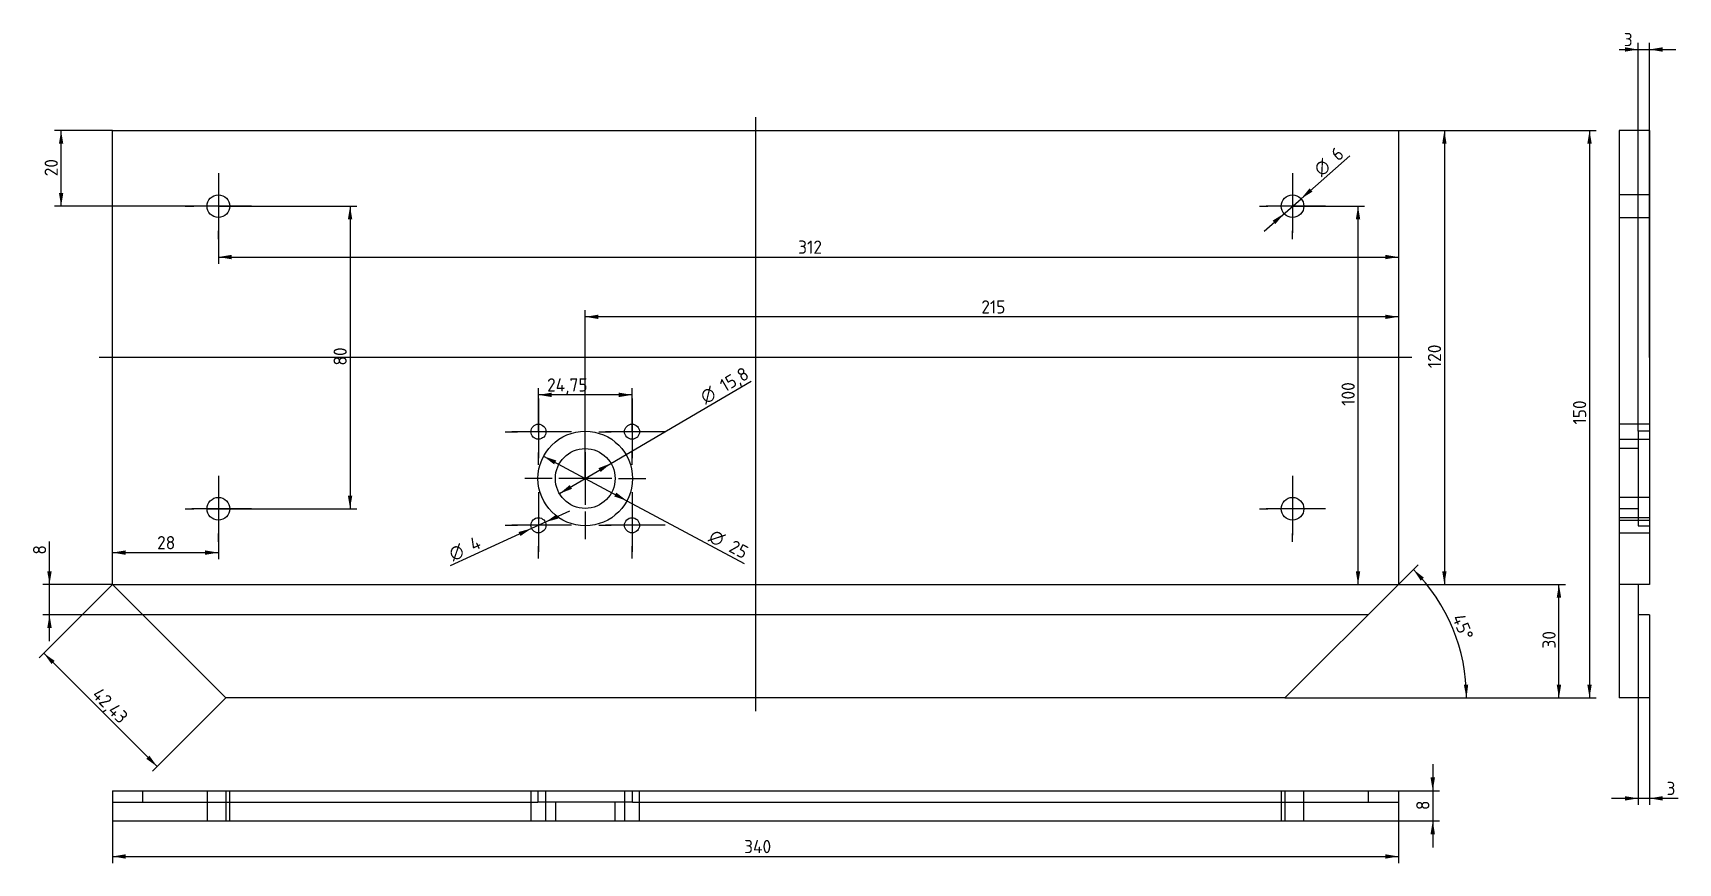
# Model space of a CAD drawing. Header units: millimetres. Extents: x 70 to 505, y 99 to 319.
import ezdxf
from ezdxf.enums import TextEntityAlignment as Align
from ezdxf.lldxf.tags import DXFTag

# ---------------------------------------------------------------- set-up
doc = ezdxf.new("R2010")
doc.units = ezdxf.units.MM
for name, color, linetype in [('ANsicht1', 7, 'Continuous'), ('Ansicht2', 7, 'Continuous'), ('Default', 7, 'Continuous'), ('Maße', 7, 'Continuous'), ('SEITE_LINKS', 7, 'Continuous')]:
    doc.layers.add(name, color=color, linetype=linetype)
doc.styles.add('SEACAD_Solid_Edge_ISO', font='seiso.ttf')
doc.styles.add('SEACAD_Solid_Edge_ISO1_Symbols', font='semeci1.ttf')
tags = doc.linetypes.add('CENTER2', pattern=[28.575, 19.05, -3.175, 3.175, -3.175]).pattern_tags.tags
tags[10:11] = [DXFTag(74, 4), DXFTag(75, 0), DXFTag(340, '0'), DXFTag(46, 0.0), DXFTag(50, 0.0), DXFTag(44, 0.0), DXFTag(45, 0.0)]
tags[8:9] = [DXFTag(74, 4), DXFTag(75, 0), DXFTag(340, '0'), DXFTag(46, 0.0), DXFTag(50, 0.0), DXFTag(44, 0.0), DXFTag(45, 0.0)]
tags[6:7] = [DXFTag(74, 4), DXFTag(75, 0), DXFTag(340, '0'), DXFTag(46, 0.0), DXFTag(50, 0.0), DXFTag(44, 0.0), DXFTag(45, 0.0)]
tags[4:5] = [DXFTag(74, 4), DXFTag(75, 0), DXFTag(340, '0'), DXFTag(46, 0.0), DXFTag(50, 0.0), DXFTag(44, 0.0), DXFTag(45, 0.0)]
doc.dimstyles.new('ISO', dxfattribs={"dimtxt": 3.5, "dimasz": 3.5, "dimexe": 1.75, "dimexo": 0, "dimgap": 1.75, "dimtad": 1, "dimtxsty": 'SEACAD_Solid_Edge_ISO', "dimblk1": '_SE_FILLED', "dimblk2": '_SE_FILLED', "dimsah": 1, "dimcen": 1.75, "dimadec": 0, "dimazin": 0, "dimtfac": 1, "dimtmove": 0, "dimatfit": 3, "dimfxl": 1, "dimtolj": 1, "dimarcsym": 0})

# ---------------------------------------------------------------- blocks, each defined once
blk = doc.blocks.new('SEANNOT_GROUP')
at = {"layer": 'Maße', "color": 7, "linetype": 'CENTER2'}
for p, q in [((119.38, 201.57), (119.38, 199.32)), ((119.38, 199.82), (119.38, 185.82)), ((110.63, 192.82), (112.88, 192.82)), ((126.38, 192.82), (112.38, 192.82)), ((128.13, 192.82), (125.88, 192.82)), ((119.38, 184.07), (119.38, 186.32))]:
    blk.add_line(p, q, dxfattribs=at)
blk = doc.blocks.new('SEANNOT_GROUP1')
at = {"layer": 'Maße', "color": 7, "linetype": 'CENTER2'}
for p, q in [((119.38, 281.57), (119.38, 279.32)), ((119.38, 279.82), (119.38, 265.82)), ((110.63, 272.82), (112.88, 272.82)), ((126.38, 272.82), (112.38, 272.82)), ((128.13, 272.82), (125.88, 272.82)), ((119.38, 264.07), (119.38, 266.32))]:
    blk.add_line(p, q, dxfattribs=at)
blk = doc.blocks.new('SEANNOT_GROUP2')
at = {"layer": 'Maße', "color": 7, "linetype": 'CENTER2'}
for p, q in [((204, 197.2), (204, 193.95)), ((204, 195.45), (204, 181.45)), ((195.25, 188.45), (198.5, 188.45)), ((211, 188.45), (197, 188.45)), ((212.75, 188.45), (209.5, 188.45)), ((204, 179.7), (204, 182.95))]:
    blk.add_line(p, q, dxfattribs=at)
blk = doc.blocks.new('SEANNOT_GROUP3')
at = {"layer": 'Maße', "color": 7, "linetype": 'CENTER2'}
for p, q in [((204, 221.95), (204, 218.7)), ((204, 220.2), (204, 206.2)), ((195.25, 213.2), (198.5, 213.2)), ((211, 213.2), (197, 213.2)), ((212.75, 213.2), (209.5, 213.2)), ((204, 204.45), (204, 207.7))]:
    blk.add_line(p, q, dxfattribs=at)
blk = doc.blocks.new('SEANNOT_GROUP4')
at = {"layer": 'Maße', "color": 7, "linetype": 'CENTER2'}
for p, q in [((216.38, 209.57), (216.38, 216.82)), ((216.38, 207.82), (216.38, 193.82)), ((207.63, 200.82), (200.38, 200.82)), ((223.38, 200.82), (209.38, 200.82)), ((225.13, 200.82), (232.38, 200.82)), ((216.38, 192.07), (216.38, 184.82))]:
    blk.add_line(p, q, dxfattribs=at)
blk = doc.blocks.new('SEANNOT_GROUP5')
at = {"layer": 'Maße', "color": 7, "linetype": 'CENTER2'}
for p, q in [((228.75, 197.2), (228.75, 193.95)), ((228.75, 195.45), (228.75, 181.45)), ((220, 188.45), (223.25, 188.45)), ((235.75, 188.45), (221.75, 188.45)), ((237.5, 188.45), (234.25, 188.45)), ((228.75, 179.7), (228.75, 182.95))]:
    blk.add_line(p, q, dxfattribs=at)
blk = doc.blocks.new('SEANNOT_GROUP6')
at = {"layer": 'Maße', "color": 7, "linetype": 'CENTER2'}
for p, q in [((228.75, 221.95), (228.75, 218.7)), ((228.75, 220.2), (228.75, 206.2)), ((220, 213.2), (223.25, 213.2)), ((235.75, 213.2), (221.75, 213.2)), ((237.5, 213.2), (234.25, 213.2)), ((228.75, 204.45), (228.75, 207.7))]:
    blk.add_line(p, q, dxfattribs=at)
blk = doc.blocks.new('SEANNOT_GROUP7')
at = {"layer": 'Maße', "color": 7, "linetype": 'CENTER2'}
for p, q in [((403.38, 201.57), (403.38, 199.32)), ((403.38, 199.82), (403.38, 185.82)), ((394.63, 192.82), (396.88, 192.82)), ((410.38, 192.82), (396.38, 192.82)), ((412.13, 192.82), (409.88, 192.82)), ((403.38, 184.07), (403.38, 186.32))]:
    blk.add_line(p, q, dxfattribs=at)
blk = doc.blocks.new('SEANNOT_GROUP8')
at = {"layer": 'Maße', "color": 7, "linetype": 'CENTER2'}
for p, q in [((403.38, 281.57), (403.38, 279.32)), ((403.38, 279.82), (403.38, 265.82)), ((394.63, 272.82), (396.88, 272.82)), ((410.38, 272.82), (396.38, 272.82)), ((412.13, 272.82), (409.88, 272.82)), ((403.38, 264.07), (403.38, 266.32))]:
    blk.add_line(p, q, dxfattribs=at)
blk = doc.blocks.new('SEANNOT_GROUP9')
at = {"layer": 'Maße', "color": 7, "linetype": 'CENTER2'}
blk.add_line((261.38, 296.32), (261.38, 139.32), dxfattribs=at)
blk = doc.blocks.new('SEANNOT_GROUP10')
at = {"layer": 'Maße', "color": 7, "linetype": 'CENTER2'}
blk.add_line((434.88, 232.82), (87.88, 232.82), dxfattribs=at)
blk = doc.blocks.new('SE')
at = {"layer": 'SEITE_LINKS', "color": 7, "linetype": 'Continuous'}
for p, q in [((91.38, 292.82), (431.38, 292.82)), ((91.38, 172.82), (91.38, 292.82)), ((431.38, 292.82), (431.38, 172.82)), ((121.38, 142.82), (91.38, 172.82)), ((91.38, 172.82), (431.38, 172.82)), ((431.38, 172.82), (401.38, 142.82)), ((423.38, 164.82), (99.38, 164.82)), ((401.38, 142.82), (121.38, 142.82))]:
    blk.add_line(p, q, dxfattribs=at)
for centre, radius in [((119.38, 272.82), 3), ((403.38, 272.82), 3), ((204, 213.2), 2), ((216.38, 200.82), 12.5), ((228.75, 213.2), 2), ((216.38, 200.82), 7.9), ((119.38, 192.82), 3), ((403.38, 192.82), 3), ((204, 188.45), 2), ((228.75, 188.45), 2)]:
    blk.add_circle(centre, radius, dxfattribs=at)
blk = doc.blocks.new('SE1')
at = {"layer": 'SEITE_LINKS', "color": 7, "linetype": 'Continuous'}
for p, q in [((91.38, 118.27), (431.38, 118.27)), ((91.38, 118.27), (91.38, 110.27)), ((99.38, 115.27), (99.38, 118.27)), ((116.38, 118.27), (116.38, 110.27)), ((121.38, 118.27), (121.38, 110.27)), ((122.38, 110.27), (122.38, 118.27)), ((202, 118.27), (202, 110.27)), ((203.88, 118.27), (203.88, 115.27)), ((206, 110.27), (206, 118.27)), ((226.75, 118.27), (226.75, 110.27)), ((228.88, 115.27), (228.88, 118.27)), ((230.75, 110.27), (230.75, 118.27)), ((400.38, 118.27), (400.38, 110.27)), ((401.38, 118.27), (401.38, 110.27)), ((406.38, 110.27), (406.38, 118.27)), ((423.38, 118.27), (423.38, 115.27)), ((431.38, 118.27), (431.38, 110.27)), ((91.38, 115.27), (203.88, 115.27)), ((228.88, 115.27), (203.88, 115.27)), ((208.48, 115.27), (208.48, 110.27)), ((224.28, 110.27), (224.28, 115.27)), ((228.88, 115.27), (431.38, 115.27)), ((91.38, 110.27), (431.38, 110.27))]:
    blk.add_line(p, q, dxfattribs=at)
blk = doc.blocks.new('SE2')
at = {"layer": 'SEITE_LINKS', "color": 7, "linetype": 'Continuous'}
for p, q in [((489.74, 292.82), (489.74, 172.82)), ((497.74, 292.82), (489.74, 292.82)), ((497.74, 292.82), (497.74, 172.82)), ((497.74, 275.82), (489.74, 275.82)), ((489.74, 269.82), (497.74, 269.82)), ((497.74, 215.2), (489.74, 215.2)), ((494.74, 213.32), (494.74, 188.32)), ((497.74, 213.32), (494.74, 213.32)), ((489.74, 211.2), (497.74, 211.2)), ((494.74, 208.72), (489.74, 208.72)), ((497.74, 195.82), (489.74, 195.82)), ((489.74, 192.92), (494.74, 192.92)), ((497.74, 190.45), (489.74, 190.45)), ((489.74, 189.82), (497.74, 189.82)), ((494.74, 188.32), (497.74, 188.32)), ((489.74, 186.45), (497.74, 186.45)), ((489.74, 172.82), (489.74, 142.82)), ((494.74, 172.82), (489.74, 172.82)), ((497.74, 172.82), (494.74, 172.82)), ((494.74, 172.82), (494.74, 164.82)), ((497.74, 164.82), (494.74, 164.82)), ((497.74, 164.82), (497.74, 142.82)), ((497.74, 142.82), (489.74, 142.82))]:
    blk.add_line(p, q, dxfattribs=at)
blk = doc.blocks.new('DMBLK24')
at = {"layer": 'Maße', "linetype": 'Continuous'}
for points in [[(441.03, 121.77), (439.86, 121.77), (440.45, 118.27)], [(441.03, 106.77), (440.45, 110.27), (439.86, 106.77)]]:
    blk.add_hatch(color=7, dxfattribs=at).paths.add_polyline_path(points)
at = {"layer": 'Maße', "color": 7, "linetype": 'Continuous'}
for p, q in [((440.45, 125.27), (440.45, 103.27)), ((431.38, 118.27), (442.2, 118.27)), ((431.38, 110.27), (442.2, 110.27))]:
    blk.add_line(p, q, dxfattribs=at)
at = {"layer": 'Maße', "color": 7, "linetype": 'Continuous', "style": 'SEACAD_Solid_Edge_ISO'}
blk.add_text('8', height=3.5, rotation=90, dxfattribs=at).set_placement((436.07, 113.16), align=Align.TOP_LEFT)
blk = doc.blocks.new('_SE_FILLED')
at = {"color": 0}
blk.add_line((0, 0), (-1, 0), dxfattribs=at)
blk.add_solid([(0, 0), (-1, -0.1665), (-1, 0.1665), (0, 0)], dxfattribs=at)
blk = doc.blocks.new('DMBLK25')
at = {"layer": 'Maße', "linetype": 'Continuous'}
for points in [[(491.24, 115.67), (494.74, 116.25), (491.24, 116.83)], [(501.24, 115.67), (501.24, 116.83), (497.74, 116.25)]]:
    blk.add_hatch(color=7, dxfattribs=at).paths.add_polyline_path(points)
at = {"layer": 'Maße', "color": 7, "linetype": 'Continuous'}
for p, q in [((494.74, 164.82), (494.74, 114.5)), ((497.74, 164.82), (497.74, 114.5)), ((505.31, 116.25), (487.74, 116.25))]:
    blk.add_line(p, q, dxfattribs=at)
at = {"layer": 'Maße', "color": 7, "linetype": 'Continuous', "style": 'SEACAD_Solid_Edge_ISO'}
blk.add_text('3', height=3.5, dxfattribs=at).set_placement((502.26, 120.63), align=Align.TOP_LEFT)
blk = doc.blocks.new('DMBLK26')
at = {"layer": 'Maße', "linetype": 'Continuous'}
for points in [[(491.24, 314.84), (491.24, 313.67), (494.74, 314.25)], [(501.24, 314.84), (497.74, 314.25), (501.24, 313.67)]]:
    blk.add_hatch(color=7, dxfattribs=at).paths.add_polyline_path(points)
at = {"layer": 'Maße', "color": 7, "linetype": 'Continuous'}
for p, q in [((489.73, 314.25), (504.74, 314.25)), ((494.74, 213.32), (494.74, 316)), ((497.74, 232.82), (497.74, 316))]:
    blk.add_line(p, q, dxfattribs=at)
at = {"layer": 'Maße', "color": 7, "linetype": 'Continuous', "style": 'SEACAD_Solid_Edge_ISO'}
blk.add_text('3', height=3.5, dxfattribs=at).set_placement((490.96, 318.63), align=Align.TOP_LEFT)
blk = doc.blocks.new('DMBLK27')
at = {"layer": 'Maße', "linetype": 'Continuous'}
for points in [[(199.25, 185.62), (202.18, 187.61), (198.76, 186.68)], [(209.24, 190.22), (208.75, 191.28), (205.82, 189.28)]]:
    blk.add_hatch(color=7, dxfattribs=at).paths.add_polyline_path(points)
at = {"layer": 'Maße', "color": 7, "linetype": 'Continuous'}
for p, q in [((212.18, 192.21), (202.18, 187.61)), ((202.18, 187.61), (180.65, 177.71))]:
    blk.add_line(p, q, dxfattribs=at)
for s, style, p in [('O', 'SEACAD_Solid_Edge_ISO1_Symbols', (179.93, 182.2)), ('4', 'SEACAD_Solid_Edge_ISO', (185.38, 184.71))]:
    blk.add_text(s, height=3.5, rotation=24.6881, dxfattribs=dict(at, style=style)).set_placement(p, align=Align.TOP_LEFT)
blk = doc.blocks.new('DMBLK28')
at = {"layer": 'Maße', "linetype": 'Continuous'}
for points in [[(208.71, 205.58), (205.35, 206.72), (208.16, 204.55)], [(224.59, 197.09), (224.04, 196.07), (227.4, 194.93)]]:
    blk.add_hatch(color=7, dxfattribs=at).paths.add_polyline_path(points)
at = {"layer": 'Maße', "color": 7, "linetype": 'Continuous'}
for p, q in [((205.35, 206.72), (227.4, 194.93)), ((227.4, 194.93), (258.37, 178.37))]:
    blk.add_line(p, q, dxfattribs=at)
for s, style, p in [('O', 'SEACAD_Solid_Edge_ISO1_Symbols', (250.42, 187.58)), ('25', 'SEACAD_Solid_Edge_ISO', (255.71, 184.75))]:
    blk.add_text(s, height=3.5, rotation=331.8663, dxfattribs=dict(at, style=style)).set_placement(p, align=Align.TOP_LEFT)
blk = doc.blocks.new('DMBLK29')
at = {"layer": 'Maße', "linetype": 'Continuous'}
for points in [[(219.87, 203.56), (220.46, 202.55), (223.19, 204.83)], [(212.29, 199.1), (209.56, 196.82), (212.88, 198.09)]]:
    blk.add_hatch(color=7, dxfattribs=at).paths.add_polyline_path(points)
at = {"layer": 'Maße', "color": 7, "linetype": 'Continuous'}
for p, q in [((223.19, 204.83), (260.23, 226.6)), ((209.56, 196.82), (223.19, 204.83))]:
    blk.add_line(p, q, dxfattribs=at)
for s, style, p in [('15,8', 'SEACAD_Solid_Edge_ISO', (251.54, 226.57)), ('O', 'SEACAD_Solid_Edge_ISO1_Symbols', (246.37, 223.53))]:
    blk.add_text(s, height=3.5, rotation=30.443, dxfattribs=dict(at, style=style)).set_placement(p, align=Align.TOP_LEFT)
blk = doc.blocks.new('DMBLK30')
at = {"layer": 'Maße', "linetype": 'Continuous'}
for points in [[(207.5, 223.52), (204, 222.94), (207.5, 222.35)], [(225.25, 223.52), (225.25, 222.35), (228.75, 222.94)]]:
    blk.add_hatch(color=7, dxfattribs=at).paths.add_polyline_path(points)
at = {"layer": 'Maße', "color": 7, "linetype": 'Continuous'}
for p, q in [((204, 213.2), (204, 224.69)), ((228.75, 222.94), (204, 222.94)), ((228.75, 213.2), (228.75, 224.69))]:
    blk.add_line(p, q, dxfattribs=at)
at = {"layer": 'Maße', "color": 7, "linetype": 'Continuous', "style": 'SEACAD_Solid_Edge_ISO'}
blk.add_text('24,75', height=3.5, dxfattribs=at).set_placement((206.3, 227.31), align=Align.TOP_LEFT)
blk = doc.blocks.new('DMBLK31')
at = {"layer": 'Maße', "linetype": 'Continuous'}
for points in [[(94.88, 100.3), (94.88, 101.47), (91.38, 100.89)], [(427.88, 100.3), (431.38, 100.89), (427.88, 101.47)]]:
    blk.add_hatch(color=7, dxfattribs=at).paths.add_polyline_path(points)
at = {"layer": 'Maße', "color": 7, "linetype": 'Continuous'}
for p, q in [((91.38, 118.27), (91.38, 99.14)), ((431.38, 118.27), (431.38, 99.14)), ((91.38, 100.89), (431.38, 100.89))]:
    blk.add_line(p, q, dxfattribs=at)
at = {"layer": 'Maße', "color": 7, "linetype": 'Continuous', "style": 'SEACAD_Solid_Edge_ISO'}
blk.add_text('340', height=3.5, dxfattribs=at).set_placement((258.39, 105.26), align=Align.TOP_LEFT)
blk = doc.blocks.new('DMBLK32')
at = {"layer": 'Maße', "linetype": 'Continuous'}
for points in [[(444.1, 289.32), (443.52, 292.82), (442.94, 289.32)], [(444.1, 176.32), (442.94, 176.32), (443.52, 172.82)]]:
    blk.add_hatch(color=7, dxfattribs=at).paths.add_polyline_path(points)
at = {"layer": 'Maße', "color": 7, "linetype": 'Continuous'}
for p, q in [((431.38, 292.82), (445.27, 292.82)), ((443.52, 292.82), (443.52, 172.82)), ((431.38, 172.82), (445.27, 172.82))]:
    blk.add_line(p, q, dxfattribs=at)
at = {"layer": 'Maße', "color": 7, "linetype": 'Continuous', "style": 'SEACAD_Solid_Edge_ISO'}
blk.add_text('120', height=3.5, rotation=90, dxfattribs=at).set_placement((439.15, 230), align=Align.TOP_LEFT)
blk = doc.blocks.new('DMBLK33')
at = {"layer": 'Maße', "linetype": 'Continuous'}
for points in [[(74.15, 176.32), (74.74, 172.82), (75.32, 176.32)], [(74.15, 161.32), (75.32, 161.32), (74.74, 164.82)]]:
    blk.add_hatch(color=7, dxfattribs=at).paths.add_polyline_path(points)
at = {"layer": 'Maße', "color": 7, "linetype": 'Continuous'}
for p, q in [((74.74, 157.82), (74.74, 184.15)), ((91.38, 172.82), (72.99, 172.82)), ((99.38, 164.82), (72.99, 164.82))]:
    blk.add_line(p, q, dxfattribs=at)
at = {"layer": 'Maße', "color": 7, "linetype": 'Continuous', "style": 'SEACAD_Solid_Edge_ISO'}
blk.add_text('8', height=3.5, rotation=90, dxfattribs=at).set_placement((70.36, 180.7), align=Align.TOP_LEFT)
blk = doc.blocks.new('DMBLK34')
at = {"layer": 'Maße', "linetype": 'Continuous'}
for points in [[(474.4, 169.32), (473.81, 172.82), (473.23, 169.32)], [(474.4, 146.32), (473.23, 146.32), (473.81, 142.82)]]:
    blk.add_hatch(color=7, dxfattribs=at).paths.add_polyline_path(points)
at = {"layer": 'Maße', "color": 7, "linetype": 'Continuous'}
for p, q in [((431.38, 172.82), (475.56, 172.82)), ((473.81, 142.82), (473.81, 172.82)), ((401.38, 142.82), (475.56, 142.82))]:
    blk.add_line(p, q, dxfattribs=at)
at = {"layer": 'Maße', "color": 7, "linetype": 'Continuous', "style": 'SEACAD_Solid_Edge_ISO'}
blk.add_text('30', height=3.5, rotation=90, dxfattribs=at).set_placement((469.44, 155.87), align=Align.TOP_LEFT)
blk = doc.blocks.new('DMBLK35')
at = {"layer": 'Maße', "linetype": 'Continuous'}
for points in [[(75.27, 151.77), (76.1, 152.6), (73.21, 154.66)], [(100.32, 126.72), (103.21, 124.66), (101.15, 127.55)]]:
    blk.add_hatch(color=7, dxfattribs=at).paths.add_polyline_path(points)
at = {"layer": 'Maße', "color": 7, "linetype": 'Continuous'}
for p, q in [((91.38, 172.82), (71.97, 153.42)), ((103.21, 124.66), (73.21, 154.66)), ((121.38, 142.82), (101.97, 123.42))]:
    blk.add_line(p, q, dxfattribs=at)
at = {"layer": 'Maße', "color": 7, "linetype": 'Continuous', "style": 'SEACAD_Solid_Edge_ISO'}
blk.add_text('42,43', height=3.5, rotation=315, dxfattribs=at).set_placement((88.21, 145.85), align=Align.TOP_LEFT)
blk = doc.blocks.new('DMBLK36')
at = {"layer": 'Maße', "linetype": 'Continuous'}
for points in [[(438.13, 174.6), (435.32, 176.77), (437.27, 173.8)], [(448.67, 146.3), (449.38, 142.82), (449.83, 146.34)]]:
    blk.add_hatch(color=7, dxfattribs=at).paths.add_polyline_path(points)
at = {"layer": 'Maße', "color": 7, "linetype": 'Continuous'}
for p, q in [((431.38, 172.82), (436.55, 178)), ((401.38, 142.82), (451.13, 142.82))]:
    blk.add_line(p, q, dxfattribs=at)
blk.add_arc((401.38, 142.82), 48, 0, 45, dxfattribs=at)
at = {"layer": 'Maße', "color": 7, "linetype": 'Continuous', "style": 'SEACAD_Solid_Edge_ISO'}
blk.add_text('45°', height=3.5, rotation=292.5, dxfattribs=at).set_placement((448.71, 165.4), align=Align.TOP_LEFT)
blk = doc.blocks.new('DMBLK37')
at = {"layer": 'Maße', "linetype": 'Continuous'}
for points in [[(154.79, 269.32), (154.2, 272.82), (153.62, 269.32)], [(154.79, 196.32), (153.62, 196.32), (154.2, 192.82)]]:
    blk.add_hatch(color=7, dxfattribs=at).paths.add_polyline_path(points)
at = {"layer": 'Maße', "color": 7, "linetype": 'Continuous'}
for p, q in [((119.38, 272.82), (155.95, 272.82)), ((154.2, 272.82), (154.2, 192.82)), ((116.38, 192.82), (155.95, 192.82))]:
    blk.add_line(p, q, dxfattribs=at)
at = {"layer": 'Maße', "color": 7, "linetype": 'Continuous', "style": 'SEACAD_Solid_Edge_ISO'}
blk.add_text('80', height=3.5, rotation=90, dxfattribs=at).set_placement((149.83, 230.68), align=Align.TOP_LEFT)
blk = doc.blocks.new('DMBLK38')
at = {"layer": 'Maße', "linetype": 'Continuous'}
for points in [[(94.88, 181.81), (91.38, 181.23), (94.88, 180.64)], [(115.88, 181.81), (115.88, 180.64), (119.38, 181.23)]]:
    blk.add_hatch(color=7, dxfattribs=at).paths.add_polyline_path(points)
at = {"layer": 'Maße', "color": 7, "linetype": 'Continuous'}
for p, q in [((119.38, 192.82), (119.38, 179.48)), ((91.38, 172.82), (91.38, 182.98)), ((91.38, 181.23), (119.38, 181.23))]:
    blk.add_line(p, q, dxfattribs=at)
at = {"layer": 'Maße', "color": 7, "linetype": 'Continuous', "style": 'SEACAD_Solid_Edge_ISO'}
blk.add_text('28', height=3.5, dxfattribs=at).set_placement((103.19, 185.6), align=Align.TOP_LEFT)
blk = doc.blocks.new('DMBLK39')
at = {"layer": 'Maße', "linetype": 'Continuous'}
for points in [[(420.11, 269.32), (421.28, 269.32), (420.69, 272.82)], [(420.11, 176.32), (420.69, 172.82), (421.28, 176.32)]]:
    blk.add_hatch(color=7, dxfattribs=at).paths.add_polyline_path(points)
at = {"layer": 'Maße', "color": 7, "linetype": 'Continuous'}
for p, q in [((403.38, 272.82), (422.44, 272.82)), ((420.69, 172.82), (420.69, 272.82))]:
    blk.add_line(p, q, dxfattribs=at)
at = {"layer": 'Maße', "color": 7, "linetype": 'Continuous', "style": 'SEACAD_Solid_Edge_ISO'}
blk.add_text('100', height=3.5, rotation=90, dxfattribs=at).set_placement((416.32, 220.04), align=Align.TOP_LEFT)
blk = doc.blocks.new('DMBLK40')
at = {"layer": 'Maße', "linetype": 'Continuous'}
for points in [[(77.23, 289.32), (78.39, 289.32), (77.81, 292.82)], [(77.23, 276.32), (77.81, 272.82), (78.39, 276.32)]]:
    blk.add_hatch(color=7, dxfattribs=at).paths.add_polyline_path(points)
at = {"layer": 'Maße', "color": 7, "linetype": 'Continuous'}
for p, q in [((91.38, 292.82), (76.06, 292.82)), ((77.81, 272.82), (77.81, 292.82)), ((119.38, 272.82), (76.06, 272.82))]:
    blk.add_line(p, q, dxfattribs=at)
at = {"layer": 'Maße', "color": 7, "linetype": 'Continuous', "style": 'SEACAD_Solid_Edge_ISO'}
blk.add_text('20', height=3.5, rotation=90, dxfattribs=at).set_placement((73.44, 280.72), align=Align.TOP_LEFT)
blk = doc.blocks.new('DMBLK41')
at = {"layer": 'Maße', "linetype": 'Continuous'}
for points in [[(219.88, 244.15), (216.38, 243.57), (219.88, 242.99)], [(427.88, 244.15), (427.88, 242.99), (431.38, 243.57)]]:
    blk.add_hatch(color=7, dxfattribs=at).paths.add_polyline_path(points)
at = {"layer": 'Maße', "color": 7, "linetype": 'Continuous'}
for p, q in [((216.38, 200.82), (216.38, 245.32)), ((431.38, 243.57), (216.38, 243.57))]:
    blk.add_line(p, q, dxfattribs=at)
at = {"layer": 'Maße', "color": 7, "linetype": 'Continuous', "style": 'SEACAD_Solid_Edge_ISO'}
blk.add_text('215', height=3.5, dxfattribs=at).set_placement((321.09, 247.94), align=Align.TOP_LEFT)
blk = doc.blocks.new('DMBLK42')
at = {"layer": 'Maße', "linetype": 'Continuous'}
for points in [[(122.88, 258.79), (122.88, 259.96), (119.38, 259.37)], [(427.88, 258.79), (431.38, 259.37), (427.88, 259.96)]]:
    blk.add_hatch(color=7, dxfattribs=at).paths.add_polyline_path(points)
at = {"layer": 'Maße', "color": 7, "linetype": 'Continuous'}
for p, q in [((119.38, 272.82), (119.38, 257.62)), ((119.38, 259.37), (431.38, 259.37))]:
    blk.add_line(p, q, dxfattribs=at)
at = {"layer": 'Maße', "color": 7, "linetype": 'Continuous', "style": 'SEACAD_Solid_Edge_ISO'}
blk.add_text('312', height=3.5, dxfattribs=at).set_placement((272.67, 263.75), align=Align.TOP_LEFT)
blk = doc.blocks.new('DMBLK43')
at = {"layer": 'Maße', "linetype": 'Continuous'}
for points in [[(407.89, 277.54), (405.63, 274.8), (408.65, 276.66)], [(398.1, 268.99), (398.86, 268.11), (401.12, 270.85)]]:
    blk.add_hatch(color=7, dxfattribs=at).paths.add_polyline_path(points)
at = {"layer": 'Maße', "color": 7, "linetype": 'Continuous'}
for p, q in [((405.63, 274.8), (418.57, 286.1)), ((395.84, 266.24), (405.63, 274.8))]:
    blk.add_line(p, q, dxfattribs=at)
for s, style, p in [('6', 'SEACAD_Solid_Edge_ISO', (413.15, 287.18)), ('O', 'SEACAD_Solid_Edge_ISO1_Symbols', (408.64, 283.23))]:
    blk.add_text(s, height=3.5, rotation=41.1436, dxfattribs=dict(at, style=style)).set_placement(p, align=Align.TOP_LEFT)
blk = doc.blocks.new('DMBLK44')
at = {"layer": 'Maße', "linetype": 'Continuous'}
for points in [[(482.48, 289.32), (481.9, 292.82), (481.31, 289.32)], [(482.48, 146.32), (481.31, 146.32), (481.9, 142.82)]]:
    blk.add_hatch(color=7, dxfattribs=at).paths.add_polyline_path(points)
at = {"layer": 'Maße', "color": 7, "linetype": 'Continuous'}
for p, q in [((431.38, 292.82), (483.65, 292.82)), ((481.9, 292.82), (481.9, 142.82)), ((401.38, 142.82), (483.65, 142.82))]:
    blk.add_line(p, q, dxfattribs=at)
at = {"layer": 'Maße', "color": 7, "linetype": 'Continuous', "style": 'SEACAD_Solid_Edge_ISO'}
blk.add_text('150', height=3.5, rotation=90, dxfattribs=at).set_placement((477.52, 215.08), align=Align.TOP_LEFT)

msp = doc.modelspace()

# ---------------------------------------------------------------- block references
at = {"layer": 'ANsicht1'}
msp.add_blockref('SE1', (0, 0), dxfattribs=at)
at = {"layer": 'Ansicht2'}
msp.add_blockref('SE2', (0, 0), dxfattribs=at)
at = {"layer": 'Default'}
msp.add_blockref('SE', (0, 0), dxfattribs=at)
at = {"layer": 'Maße'}
for name in ['SEANNOT_GROUP9', 'SEANNOT_GROUP1', 'SEANNOT_GROUP8', 'SEANNOT_GROUP10', 'SEANNOT_GROUP3', 'SEANNOT_GROUP6', 'SEANNOT_GROUP4', 'SEANNOT_GROUP', 'SEANNOT_GROUP7', 'SEANNOT_GROUP2', 'SEANNOT_GROUP5']:
    msp.add_blockref(name, (0, 0), dxfattribs=at)

# ---------------------------------------------------------------- dimensions: what is measured, and where the dimension line sits
at = {"layer": 'Maße', "color": 7, "linetype": 'Continuous'}
for base, p1, p2, picture, middle in [((497.742, 314.253), (494.742, 213.323), (497.742, 232.823), 'DMBLK26', (494.01, 314.253)), ((431.375, 259.375), (119.375, 272.823), (431.375, 232.823), 'DMBLK42', (275.375, 259.375)), ((216.375, 243.569), (431.375, 172.823), (216.375, 200.823), 'DMBLK41', (323.875, 243.569)), ((204, 222.935), (228.75, 213.198), (204, 213.198), 'DMBLK30', (210.836, 222.935)), ((119.375, 181.227), (91.375, 172.823), (119.375, 192.823), 'DMBLK38', (105.375, 181.227)), ((494.742, 116.251), (497.742, 164.823), (494.742, 164.823), 'DMBLK25', (501.034, 116.251))]:
    dim = msp.add_linear_dim(base=base, p1=p1, p2=p2, text='\\A1;<>', dimstyle='ISO', dxfattribs=at)
    dim.commit()
    dim.dimension.update_dxf_attribs({"geometry": picture, "text_midpoint": middle, "dimtype": 160})
for base, p1, p2, angle, picture, middle, dimtype in [((77.811, 292.823), (119.375, 272.823), (91.375, 292.823), 90, 'DMBLK40', (77.811, 282.823), 160), ((481.895, 142.823), (431.375, 292.823), (401.375, 142.823), 90, 'DMBLK44', (481.895, 217.823), 160), ((443.521, 292.823), (431.375, 292.823), (431.375, 172.823), 270, 'DMBLK32', (443.521, 232.823), 161), ((154.202, 192.823), (119.375, 272.823), (116.375, 192.823), 90, 'DMBLK37', (154.202, 232.823), 160), ((420.692, 272.823), (431.375, 172.823), (403.375, 272.823), 90, 'DMBLK39', (420.692, 222.823), 160), ((74.738, 172.823), (99.375, 164.823), (91.375, 172.823), 90, 'DMBLK33', (74.738, 179.471), 160), ((103.21, 124.658), (121.375, 142.823), (91.375, 172.823), 135, 'DMBLK35', (88.21, 139.658), 161), ((473.814, 172.823), (401.375, 142.823), (431.375, 172.823), 90, 'DMBLK34', (473.814, 157.823), 160), ((440.448, 118.271), (431.375, 118.271), (431.375, 110.271), 270, 'DMBLK24', (440.448, 114.271), 161), ((91.375, 100.885), (91.375, 118.271), (431.375, 118.271), 0, 'DMBLK31', (261.375, 100.885), 161)]:
    dim = msp.add_linear_dim(base=base, p1=p1, p2=p2, angle=angle, text='\\A1;<>', dimstyle='ISO', dxfattribs=at)
    dim.commit()
    dim.dimension.update_dxf_attribs({"geometry": picture, "text_midpoint": middle, "dimtype": dimtype})
for p1, p2, picture, middle in [((401.116, 270.85), (405.634, 274.797), 'DMBLK43', (410.594, 279.131)), ((209.564, 196.821), (223.186, 204.826), 'DMBLK29', (247.534, 219.136)), ((205.352, 206.718), (227.398, 194.929), 'DMBLK28', (247.276, 184.301)), ((205.817, 189.284), (202.183, 187.613), 'DMBLK27', (190.202, 182.106))]:
    dim = msp.add_diameter_dim_2p(p1=p1, p2=p2, text='\\A1;<>', dimstyle='ISO', override={"dimtmove": 1}, dxfattribs=at)
    dim.commit()
    dim.dimension.update_dxf_attribs({"geometry": picture, "text_midpoint": middle, "dimtype": 163})
dim = msp.add_angular_dim_2l(base=(445.722, 161.192), line1=((401.375, 142.823), (401.385, 142.823)), line2=((401.375, 142.823), (431.375, 172.823)), text='\\A1;<>', dimstyle='ISO', override={"dimtofl": 0}, dxfattribs=at)
dim.commit()
dim.dimension.update_dxf_attribs({"geometry": 'DMBLK36', "text_midpoint": (445.722, 161.192), "dimtype": 162})

doc.saveas('drawing.dxf')
